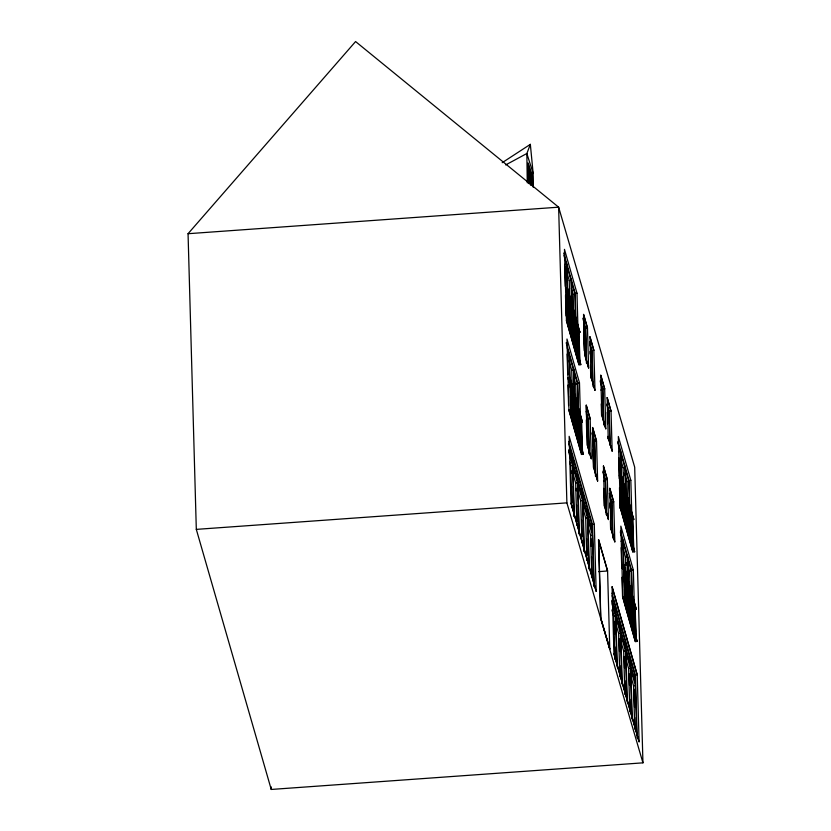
<?xml version="1.0" encoding="UTF-8"?>
<svg xmlns="http://www.w3.org/2000/svg" width="831" height="831" viewBox="0 0 831 831"><rect width="100%" height="100%" fill="white"/><g stroke="black" fill="none" stroke-linecap="round" stroke-linejoin="round"><path stroke-width="1.25" d="M566.223 288.991L566.929 289.001L566.264 288.959M567.386 313.443L567.116 290.538L568.269 322.251M566.815 289.084L567.718 320.61M567.355 298.526L567.542 292.055L568.664 322.49M567.386 290.653L566.804 290.767M568.186 300.292L568.404 295.078L569.526 325.523M569.11 325.337L568.248 293.675L567.635 293.759M568.581 300.542L568.84 296.594L569.63 328.453M568.684 295.192L568.103 295.296M569.006 302.048L569.266 298.1L570.388 328.546M569.547 298.246L568.903 298.256M569.869 305.07L570.128 301.123L571.479 334.633M569.401 302.048L569.682 299.617M571.364 334.228L570.388 302.9M571.261 304.084L570.627 304.053L571.261 304.084L572.112 334.581M571.77 305.943L571.136 305.953L571.77 305.943L572.652 337.531M569.889 380.349L569.256 380.318L569.889 380.307L570.772 411.906M570.222 387.173L570.482 383.226L571.364 414.814M570.326 381.855L569.682 381.834L570.326 381.855L571.167 412.155M570.689 389.947L570.907 384.732L572.029 415.178M570.752 383.33L570.18 383.444M573.11 310.752L572.486 310.804L573.11 310.721L573.795 342.465M571.084 390.196L571.344 386.249L572.497 417.951M574.387 342.559L573.026 312.155M571.51 391.702L571.77 387.755L572.891 418.201M571.614 386.394L570.98 386.405M573.068 339.391L571.416 280.182M574.73 345.249L573.774 313.889M571.905 391.713L572.279 389.012L573.359 420.974M572.05 387.9L571.468 387.984M574.398 324.194L574.553 316.393L575.53 348.262M575.249 345.592L574.408 315.261L573.826 315.209M572.341 393.468L572.715 390.788L573.941 423.01M574.823 316.538L574.211 316.58M575.062 319.842C576.818 319 573.359 324.672 575.239 326.157M572.912 390.892L572.268 390.944M576.112 348.615L575.27 318.283L574.647 318.366M573.338 392.44L572.725 392.481L573.338 392.44L574.221 423.997M575.665 327.497L575.852 320.984L576.974 351.627M573.764 393.738L573.151 393.78L573.764 393.707L574.626 425.576M576.06 327.923L576.288 322.708L577.171 354.297M575.156 427.196L573.837 395.504M576.891 329.678L577.15 325.731L577.95 357.33M576.994 324.36L576.35 324.339L576.994 324.329L577.836 354.66M577.348 332.234L577.576 326.978L578.698 357.673M576.028 429.201L575.187 398.87L574.605 398.807M571.458 281.854L575 294.247L576.298 351.544M577.42 325.845L576.807 325.918M577.711 331.444L578.096 328.764L579.165 360.457M575.613 400.417L574.979 400.386L575.613 400.417L576.309 431.871M578.179 334.218L578.438 330.271L579.56 360.706M575.53 402.027L576.049 401.892L576.891 432.224M578.573 334.27L578.947 331.569L580.028 363.521M575.509 428.858L573.92 369.847M577.171 434.893L576.122 403.295L576.08 412.29M578.719 330.374L578.096 330.458M576.901 413.848L577.057 406.047L577.94 438.176M577.753 435.247L576.911 404.915L576.288 404.998M579.145 331.673L578.501 331.725M577.566 409.496C579.238 408.717 575.654 413.007 577.701 414.555M577.774 407.969L577.13 407.948L577.774 407.938L578.615 438.269M578.168 417.152L578.355 410.639L579.477 441.282M578.532 416.31L578.792 412.363L579.924 444.138M578.625 410.743L577.992 410.794M579.394 419.333L579.654 415.386L580.807 447.088M579.498 413.983L578.854 413.994L579.498 413.983L580.339 444.315M579.82 420.611L580.08 416.632L581.17 446.06M580.215 421.099L580.599 418.419L581.669 450.111M580.35 416.778L579.768 416.85M580.651 422.605L581.025 419.935L582.064 450.36M580.786 418.523L580.173 418.606M581.648 421.369L581.004 421.338L581.648 421.369L582.5 451.867M620.186 476.246L620.715 476.07M621.235 477.815L620.601 477.794L621.235 477.815L621.993 509.507M622.918 512.498L622.107 480.806L621.484 480.785M623.385 512.654L622.097 482.219M622.97 483.829L622.326 483.839L622.97 483.829L623.645 515.573M624.247 515.677L622.886 485.262M624.59 518.367L623.697 486.717M625.109 518.7L624.258 488.368L623.686 488.316M625.379 521.369L624.413 489.771L624.258 497.509M622.627 565.797L623.281 565.828L622.689 565.901M625.161 499.441L625.348 492.96L626.148 524.558M625.109 491.214L624.497 491.152L625.12 491.173L625.972 521.712M625.535 497.405L625.909 494.725L626.948 525.161M623.738 567.48L623.105 567.49L623.749 567.438L624.6 599.099M625.026 599.286L623.666 568.871M626.532 496.377L625.888 496.356L626.532 496.377L627.374 526.667M625.369 601.966L624.476 570.596M626.958 497.852L626.325 497.862L626.958 497.852L627.997 529.991M625.888 602.309L624.6 571.873M628.278 530.957L627.041 499.254M625.463 573.525L624.829 573.504L625.473 573.483L626.148 605.228M627.821 500.916L627.187 500.885L627.821 500.916L628.641 532.411M625.681 576.288L626.325 576.247L627.01 608.25M626.751 605.332L625.899 575L625.379 575.135M629.109 532.723L627.821 502.288M628.683 503.669L628.039 503.648L628.683 503.669L629.545 535.559M626.73 585.897L626.917 579.425L627.8 611.024M626.761 578.064L626.148 578.002L626.761 578.064L627.613 608.354M630.002 537.003L628.755 505.57M627.665 589.096L627.852 582.614L628.735 614.483M627.041 580.776C628.579 580.215 625.546 586.561 627.187 588.514M630.054 520.102L630.137 509.839L631.238 541.48M630.833 538.758L629.534 508.125M628.132 582.77L627.488 582.78M630.417 509.954L629.794 510.026M628.6 584.484L627.966 584.494L628.6 584.484L629.451 614.815M630.324 511.595L630.843 511.46L631.695 541.791M625.317 468.985L628.849 481.378L630.303 538.644M631.269 513.007L630.636 512.987L631.269 513.007L631.955 544.71M629.036 586.032L628.413 586.073L629.036 586.032L629.919 617.589M631.747 524.891L631.861 515.885L632.89 547.712M629.462 587.548L628.828 587.517L629.462 587.548L630.532 620.913M632.557 544.804L631.695 514.212L631.176 514.347M630.781 620.612L629.534 589.179M630.324 590.571L629.711 590.612L630.324 590.571L631.207 622.159M633.419 547.837L632.568 517.505L631.996 517.453M633.887 550.61L632.63 518.96M631.612 622.377L630.324 591.942M631.186 593.292L630.542 593.303L631.186 593.292L632.017 625.089M632.505 626.667L631.186 594.975M633.336 628.413L631.965 597.801M633.669 631.321L632.921 599.608L632.298 599.587M634.198 631.446L632.91 601.021M632.869 628.278L631.352 571.042L627.821 558.64M633.721 602.568L633.139 602.672L633.783 602.631L634.468 634.115M634.209 613.278L634.365 605.539L635.32 637.387M635.061 634.458L633.689 603.794M634.645 605.654L634.063 605.768M635.04 614.867L635.227 608.354L636.11 640.161M634.448 607.243L635.071 607.17L635.923 637.491M502.194 162.679L530.344 144.355L526.854 153.506L527.259 182.747M566.908 289.074L566.638 289.167M567.822 292.2L567.178 292.211M569.11 296.74L568.477 296.75M570.409 301.269L569.765 301.279M573.338 313.754L573.909 313.682M574.408 315.261L573.826 315.365M574.626 318.294L575.208 318.221M576.101 321.161L575.478 321.14M577.846 327.123L577.202 327.134M578.262 328.931L577.67 328.941M568.975 378.552L569.412 378.624M569.432 378.697L568.892 378.822M571.157 384.919L570.544 384.888M572.445 389.178L571.853 389.188M577.327 406.193L576.693 406.203M579.924 415.531L579.29 415.542M581.191 420.102L580.578 420.081M623.177 486.602L623.759 486.519M624.258 488.368L623.676 488.483M626.075 494.902L625.463 494.871M632.131 516.03L631.498 516.041M632.547 517.578L631.986 517.62M623.167 565.88L622.679 565.942M623.967 570.471L624.548 570.398M635.497 608.5L634.853 608.51M188.055 233.708L355.575 41.55L558.629 207.179L634.687 467.167L642.945 762.837L271.238 789.45L196.313 529.378L188.055 233.708L558.629 207.179L566.887 502.859L642.945 762.837M576.288 404.894L576.849 404.853M622.575 565.786L623.177 565.776M634.458 607.139L635.009 607.097M505.664 164.943L526.854 153.506L533.149 173.378L533.336 187.318M582.801 318.273L585.668 328.162L587.486 328.037L588.608 367.988L584.671 354.38L583.549 314.43L587.486 328.037L583.611 314.419L584.723 354.38L588.608 367.988M583.674 329.211L585.502 329.076L586.447 363.178M589.532 341.832L592.036 350.485L593.853 350.35L594.975 390.31L591.028 376.703L589.979 336.742L593.853 350.35L589.917 336.752M592.742 382.966L591.859 351.399L590.041 351.523L590.114 354.058M600.346 380.338L602.849 388.991L604.667 388.866L605.789 428.817L601.841 415.209L600.782 375.248L604.667 388.866L600.782 375.248M600.855 390.04L602.672 389.905L603.555 421.483M607.066 403.897L609.216 411.314L611.034 411.179L612.146 451.14L608.209 437.532L607.149 397.571L611.034 411.179L607.149 397.571M609.954 445.063L609.04 412.228L607.222 412.353L607.534 423.727M586.187 411.49L588.338 418.907L590.155 418.782L591.277 458.733L587.34 445.125L586.219 405.175L590.155 418.782L586.281 405.175L587.392 445.125L591.277 458.733M589.117 453.923L588.161 419.821L586.343 419.956L586.769 435.112M592.202 432.577L594.705 441.23L596.523 441.095L597.634 481.056L593.698 467.448L592.586 427.498L596.523 441.095L592.638 427.487L593.76 467.448L597.634 481.056M592.711 442.269L594.529 442.144L595.484 476.236M603.015 471.084L605.519 479.736L607.336 479.612L608.448 519.562L604.511 505.954L603.451 465.994L607.336 479.612L603.399 466.004M603.524 480.785L605.342 480.65L606.298 514.753M609.372 493.406L611.886 502.059L613.704 501.924L614.815 541.885L610.878 528.277L609.819 488.316L613.704 501.924L609.767 488.327M612.624 535.808L611.709 502.973L609.892 503.098L610.027 508.156M598.621 571.635L607.586 570.98L609.777 649.447M564.633 264.445L566.462 264.31L563.979 255.636M566.451 270.792L569.204 280.473L571.032 280.338L566.887 265.827M567.376 287.879L579.903 332.431L567.376 287.879L565.558 288.014L567.293 294.101M567.396 288.586L565.579 288.71L567.313 294.808M563.688 253.081L575.166 293.343L576.984 293.208L577.877 325.17M571.406 288.18L573.172 294.382L575 294.247M566.482 320.953L568.3 320.818L580.807 364.664L578.989 364.799L566.482 320.953L564.478 249.362L576.984 293.208M578.064 331.86L579.882 331.725M568.955 360.457L571.707 370.127L573.535 369.992L569.391 355.481M569.879 377.534L582.406 422.086L569.879 377.534L568.061 377.669L569.796 383.756M569.9 378.24L568.082 378.375L568.778 380.806M566.191 342.736L577.67 382.998L579.487 382.862L580.381 414.825M573.909 377.835L575.675 384.036L577.503 383.912L579.082 441.043M568.986 410.607L570.804 410.472L583.31 454.318L581.492 454.453L568.986 410.607L566.981 339.017L579.487 382.862M580.568 421.514L582.386 421.379M618.493 451.576L620.31 451.441L617.838 442.767M568.965 449.966L572.445 462.161L572.279 456.167L570.461 456.302L568.716 450.205M569.671 461.963L570.72 465.62L572.538 465.485L573.961 516.477M620.3 457.923L623.063 467.604L624.881 467.469L620.747 452.957M577.233 473.525L572.715 457.673L572.881 463.667L577.4 479.518L577.233 473.525L575.416 473.66L572.289 462.69M621.235 475.01L633.752 519.562L621.235 475.01L619.417 475.145L620.456 478.791M621.256 475.716L619.427 475.841L620.477 479.497M572.891 473.223L575.675 482.977L577.493 482.842L578.916 533.834M617.88 441.406L629.015 480.474L630.833 480.339L631.768 513.579M625.265 475.311L627.031 481.513L628.849 481.378M582.292 491.204L577.67 475.041L577.836 481.024L582.458 497.198L582.292 491.204L580.464 491.339L580.537 493.739M577.888 490.706L580.724 500.657L582.552 500.532L583.964 551.514M196.313 529.378L566.887 502.859M581.939 496.502L585.429 508.697L587.247 508.572L587.413 514.555L582.884 498.704L582.718 492.721L587.247 508.572M620.331 508.084L622.149 507.949L634.655 551.794L632.838 551.929L620.331 508.084L618.337 436.493L630.833 480.339M582.895 508.26L585.689 518.014L587.507 517.89L588.919 568.871M631.913 518.991L633.741 518.856M568.747 441.406L592.472 524.475L594.29 524.34L596.17 591.412L571.022 503.243L569.152 436.317L594.29 524.34M592.202 525.93L587.673 510.078L587.839 516.072L592.368 531.923L592.202 525.93L590.384 526.054L587.247 515.085M587.86 525.628L590.644 535.382L592.461 535.247L593.885 586.239M620.996 541.23L622.814 541.095L620.342 532.422M622.803 547.587L625.566 557.258L627.384 557.123L623.25 542.612M623.738 564.665L636.255 609.216L623.738 564.665L621.92 564.8L622.959 568.456M623.759 565.371L621.931 565.506L622.98 569.152M620.383 531.061L631.518 570.128L633.336 569.993L634.271 603.233M627.769 564.966L629.534 571.167L631.352 571.042M622.835 597.738L624.652 597.603L637.159 641.449L635.341 641.584L622.835 597.738L620.84 526.148L633.336 569.993M611.886 600.418L615.376 612.613L615.2 606.62L613.382 606.755L611.99 601.873M634.417 608.645L636.245 608.51M611.907 609.975L613.642 616.072L615.459 615.937L616.851 665.652M620.165 623.977L615.636 608.126L615.802 614.119L620.331 629.971L620.165 623.977L618.347 624.112L615.21 613.143M615.47 622.461L618.607 633.43L620.425 633.305L621.806 683.009M625.213 641.657L620.591 625.494L620.757 631.477L625.379 647.65L625.213 641.657L623.395 641.792L620.196 630.594M620.456 639.922L623.655 651.109L625.473 650.985L626.854 700.689M630.168 659.025L625.639 643.173L625.805 649.167L630.334 665.008L630.168 659.025L628.35 659.149L625.213 648.18M625.473 657.498L628.61 668.477L630.428 668.342L631.809 718.057M612.032 593.095L635.403 674.928L637.221 674.793L639.091 741.865L613.953 653.696L612.083 586.769L637.221 674.793M635.123 676.382L630.604 660.531L630.771 666.524L635.3 682.376L635.123 676.382L633.305 676.517L630.178 665.538M630.438 674.855L633.565 685.835L635.383 685.7L636.775 735.414M527.934 166.553L529.337 170.874L530.251 170.812L532.38 177.377L531.476 177.439L529.763 172.152M529.42 171.103L530.323 171.041M620.664 476.111L621.567 507.741M621.65 479.258L622.523 509.621M528.142 164.33L530.251 170.812L530.51 185.147M528.111 168.714L529.305 172.412L529.461 183.682L529.337 170.874M529.898 174.209L531.445 178.977M600.823 618.233L609.757 648.772L600.688 618.243L598.497 539.62L607.586 570.98L598.621 539.61L600.834 618.898M583.746 323.03L585.502 329.076M589.761 344.138L591.859 351.399M600.221 381.439L602.672 389.905M606.942 404.967L609.04 412.228M586.416 413.776L588.161 419.821M592.077 433.678L594.529 442.144M602.89 472.185L605.342 480.65M609.611 495.712L611.709 502.973M625.317 495.847L626.356 499.504M591.09 376.703L594.975 390.31M601.904 415.209L605.789 428.817M608.271 437.532L612.146 451.14M567.189 347.774L568.965 353.964L567.137 354.099L567.718 374.708M573.961 371.509L577.503 383.912M627.821 585.502L628.859 589.158M570.492 386.197L571.541 389.843M577.098 409.33L578.137 412.986M604.573 505.954L608.448 519.562M610.941 528.277L614.815 541.885M581.118 452.531L568.965 409.901L570.783 409.766L583.31 454.318M612.083 586.769L637.221 674.938M568.799 443.972L572.279 456.167M612.073 595.65L615.2 606.62M577.275 480.141L580.111 490.093M568.705 452.074L572.538 465.485M577.493 482.842L572.975 467.001L574.356 516.705M582.552 500.532L577.929 484.359L579.311 534.073M587.507 517.89L582.978 502.038L584.359 551.753M592.461 535.247L587.933 519.396L589.324 569.11M611.98 603.753L615.459 615.937M620.425 633.305L615.896 617.454L617.277 667.158M625.473 650.985L620.85 634.811L622.242 684.526M630.428 668.342L625.899 652.491L627.291 702.205M635.383 685.7L630.864 669.848L632.246 719.563M571.022 503.222L596.159 591.246M613.943 653.675L639.081 741.699M530.344 144.355L533.149 173.378M634.655 551.794L622.128 507.242L620.31 507.377L632.838 551.929M637.159 641.449L624.632 596.897L622.814 597.032L635.341 641.584M635.279 623.78L635.497 631.415M631.965 518.814L632.173 526.397M632.349 532.723L632.568 540.306M634.468 608.479L634.645 614.795M634.853 622.377L635.071 629.96M635.237 637.751L635.3 640.306M631.996 533.731L632.173 540.057M634.458 622.128L634.676 629.711M631.134 516.809L631.342 524.454M631.518 530.832L631.737 538.478M633.638 606.464L633.845 614.119M633.991 619.209L634.24 628.132M635.403 674.928L637.159 737.97M630.313 515.303L630.521 522.886M630.698 529.202L630.906 536.784M632.817 604.958L633.025 612.54M633.17 617.589L633.409 626.439M629.015 480.474L629.763 507.315M630.303 528.952L630.511 536.535M631.518 570.128L632.266 596.97M632.349 602.184L632.557 609.757M632.807 618.607L633.014 626.19M629.483 513.361L629.69 520.995M629.836 526.085L630.085 534.987M631.986 603.015L632.194 610.65M632.339 615.74L632.547 623.375M633.97 689.211L634.479 707.223M634.759 717.517L634.977 725.234M633.565 685.835L634.77 729.171M628.652 511.782L628.87 519.365M629.005 524.413L629.254 533.263M631.155 601.436L631.331 607.752M631.508 614.067L631.726 621.65M628.184 508.78L628.433 517.703M628.641 525.348L628.859 532.993M630.687 598.434L630.895 606.079M631.145 615.002L631.331 621.37M627.031 481.513L627.498 498.257M627.831 510.016L628.039 517.599M628.184 522.657L628.392 530.24M629.534 571.167L630.002 587.912M630.293 598.413L630.511 605.996M630.687 612.312L630.895 619.895M627 508.26L627.176 514.576M627.353 520.892L627.53 527.218M629.472 596.648L629.68 604.23M629.856 610.556L630.033 616.872M626.501 504.22L626.751 513.059M626.99 521.91L627.135 526.968M629.036 595.141L629.212 601.457M629.493 611.564L629.638 616.623M625.265 467.313L625.961 492.16M627.769 556.978L628.465 581.825M626.179 506.495L626.356 512.82M626.532 519.136L626.667 524.184M628.641 594.892L628.859 602.475M629.036 608.791L629.212 615.106M624.839 465.807L625.566 491.942M627.343 555.461L628.07 581.596M625.712 503.721L625.951 512.571M626.169 520.154L626.304 525.202M628.215 593.376L628.454 602.226M628.631 608.541L628.807 614.857M627.623 580.838L628.475 611.367M625.338 505.757L625.514 512.073M625.691 518.399L625.764 520.923M627.81 594.155L628.018 601.737M628.194 608.053L628.267 610.577M624.507 492.492L624.683 498.86M624.87 505.217L625.078 512.852M627.374 594.871L627.582 602.506M623.603 472.974L623.676 475.55M624.507 506.359L624.683 512.675M626.107 562.639L626.179 565.215M626.979 594.747L627.187 602.33M629.15 673.806L629.462 685.274M629.856 699.297L630.106 708.22M623.063 467.604L623.53 484.348M623.655 489.677L623.863 497.26M624.039 503.576L624.258 511.158M625.566 557.258L626.034 574.003M626.159 579.332L626.335 585.658M626.543 593.241L626.761 600.823M628.61 668.477L629.815 711.814M623.219 487.911L623.427 495.556M623.676 504.479L623.852 510.847M625.722 577.566L625.93 585.211M626.148 592.856L626.356 600.501M622.824 487.922L623.042 495.505M623.219 501.82L623.427 509.403M625.327 577.576L625.546 585.159M625.681 590.207L625.93 599.058M622.357 485.138L622.575 492.721M622.824 501.571L623.032 509.154M624.86 574.803L625.078 582.386M625.327 591.225L625.535 598.808M622.004 486.156L622.211 493.739M622.388 500.054L622.596 507.637M624.507 575.81L624.715 583.393M624.86 588.452L625.099 597.302M620.695 451.295L621.463 478.718M621.567 484.65L621.744 490.965M621.993 499.815L622.201 507.388M623.198 540.95L623.967 568.373M624.039 573.037L624.289 581.887M624.497 589.47L624.704 597.053M620.269 449.779L620.996 475.914M622.772 539.433L623.499 565.568M621.173 484.4L621.38 491.983M621.526 497.031L621.775 505.882M620.705 481.627L621.38 505.632M618.669 458.016L619.251 478.625M619.5 487.641L620.071 508.24M621.173 547.671L621.754 568.279M622.004 577.296L622.544 596.616M624.185 656.448L624.507 667.916M624.86 680.662L625.151 690.862M623.655 651.109L624.86 694.456M619.137 638.769L619.49 651.514M619.884 665.538L620.103 673.183M618.607 633.43L619.812 676.766M611.886 502.059L612.894 538.145M609.216 411.314L610.151 444.824M614.182 621.401L614.535 634.157M614.888 646.902L615.137 655.825M613.642 616.072L614.847 659.409M610.38 520.788L610.629 529.627M607.887 436.358L607.96 438.882M605.519 479.736L606.485 514.545M602.849 388.991L603.857 425.088M603.732 488.358L604.23 506.037M601.249 403.928L601.561 415.292M592.036 350.485L593.043 386.571M594.705 441.23L595.671 476.028M592.918 449.851L593.417 467.531M590.436 365.422L590.789 378.053M592.472 524.475L594.196 586.229M588.338 418.907L589.314 453.716M585.668 328.162L586.644 362.97M591.049 538.758L591.267 546.476M591.547 556.77L592.046 574.782M590.644 535.382L591.817 577.441M583.788 332.992L584.276 350.682M586.644 538.654L587.112 555.222M585.429 508.697L585.491 511.096M585.689 518.014L586.852 560.084M580.807 364.664L568.279 320.112L566.462 320.247L578.989 364.799M578.781 341.905L578.999 349.529M579.145 354.619L579.28 359.709M581.285 431.559L581.471 437.916M581.648 444.284L581.783 449.374M578.324 339.266L578.573 348.116M578.781 355.699L578.927 360.758M580.827 428.931L581.035 436.514M581.285 445.354L581.43 450.412M581.471 453.747L581.492 454.453M577.961 340.284L578.179 347.867M578.355 354.183L578.459 357.974M580.464 429.939L580.64 436.265M580.817 442.58L580.921 446.372M577.493 337.324L577.701 344.979M577.95 353.892L578.064 357.714M579.996 426.989L580.204 434.634M580.453 443.557L580.526 446.102M577.14 338.529L577.316 344.844M577.493 351.16L577.597 354.951M579.643 428.183L579.82 434.499M579.996 440.825L580.1 444.606M577.13 352.178L577.202 354.702M579.633 441.832L579.706 444.367M581.658 520.019L582.115 536.587M575.166 293.343L575.883 318.907M576.309 336.763L576.485 343.089M576.662 349.404L576.735 351.929M577.67 382.998L578.418 409.839M578.781 425.16L578.989 432.743M580.724 500.657L581.897 542.726M575.841 333.865L576.049 341.499M578.345 423.519L578.553 431.154M575.478 335.007L575.696 342.59M577.95 423.395L578.158 430.977M574.647 333.117L574.834 339.484M577.119 421.494L577.337 429.149M573.172 294.382L573.639 311.126M573.795 316.569L574.013 324.152M574.19 330.468L574.398 338.051M575.675 384.036L576.112 399.493M576.298 406.224L576.517 413.807M576.652 418.866L576.901 427.705M573.369 315.053L573.577 322.636M573.795 330.219L574.003 337.802M576.298 419.873L576.506 427.456M572.684 309.215L573.567 340.803M572.507 312.03L572.756 320.88M572.964 328.463L573.172 336.046M575.01 401.685L575.218 409.268M575.468 418.118L575.644 424.433M572.144 313.048L572.362 320.631M572.497 325.69L572.746 334.529M574.647 402.703L574.823 409.018M575 415.344L575.218 422.927M570.98 278.676L571.707 304.811M573.483 368.33L574.211 394.465M571.676 310.275L571.925 319.114M572.133 326.697L572.351 334.28M574.148 398.662L574.429 408.779M574.637 416.352L574.855 423.935M571.312 312.311L571.52 319.893M571.666 324.942L571.946 335.059M573.816 401.965L574.024 409.548M574.169 414.607L574.418 423.446M576.215 488.316L576.288 490.861M576.672 504.884L577.14 521.452M575.675 482.977L576.849 525.047M570.482 312.903L570.689 320.486M570.835 325.544L570.97 330.603M572.985 402.557L573.161 408.883M573.338 415.199L573.515 421.514M569.962 299.461L570.855 331.32M569.204 280.473L569.744 299.794M570.014 310.129L570.263 318.979M570.471 326.562L570.617 331.611M571.707 370.127L572.216 388.16M572.517 399.784L572.725 407.367M572.975 416.217L573.12 421.265M569.65 310.971L569.858 318.616M570.035 324.994L570.149 328.816M572.154 400.625L572.33 407.003M572.507 413.371L572.611 417.193M569.183 308.374L569.401 315.957M569.64 324.796L569.754 328.588M571.686 398.028L571.905 405.611M572.144 414.451L572.216 416.985M568.83 309.381L569.006 315.707M569.183 322.023L569.287 325.814M571.333 399.046L571.51 405.362M571.686 411.677L571.79 415.469M568.362 306.608L568.57 314.191M568.82 323.041L568.892 325.565M570.866 396.262L571.074 403.845M571.323 412.695L571.396 415.22M566.846 264.165L567.573 290.299M569.349 353.819L570.076 379.954M570.471 396.013L570.679 403.596M566.41 262.648L567.178 290.071M567.531 304.852L567.739 312.435M568.913 352.302L569.682 379.725M571.261 470.948L571.323 473.504M571.686 486.249L572.144 502.817M570.72 465.62L571.894 507.679M564.675 265.733L565.246 286.342M565.506 295.358L566.077 315.957M568.009 385.013L568.581 405.621M271.166 786.853L271.238 789.45M532.578 186.58L532.432 176.328L528.069 162.886L528.402 183.568M531.476 177.439L531.528 185.24M571.614 307.709L572.247 307.73L571.635 307.678M574.117 397.363L574.751 397.395L574.179 397.301M628.911 506.941L629.545 506.962L628.974 506.868M631.415 596.596L632.059 596.585L631.415 596.596"/></g></svg>
